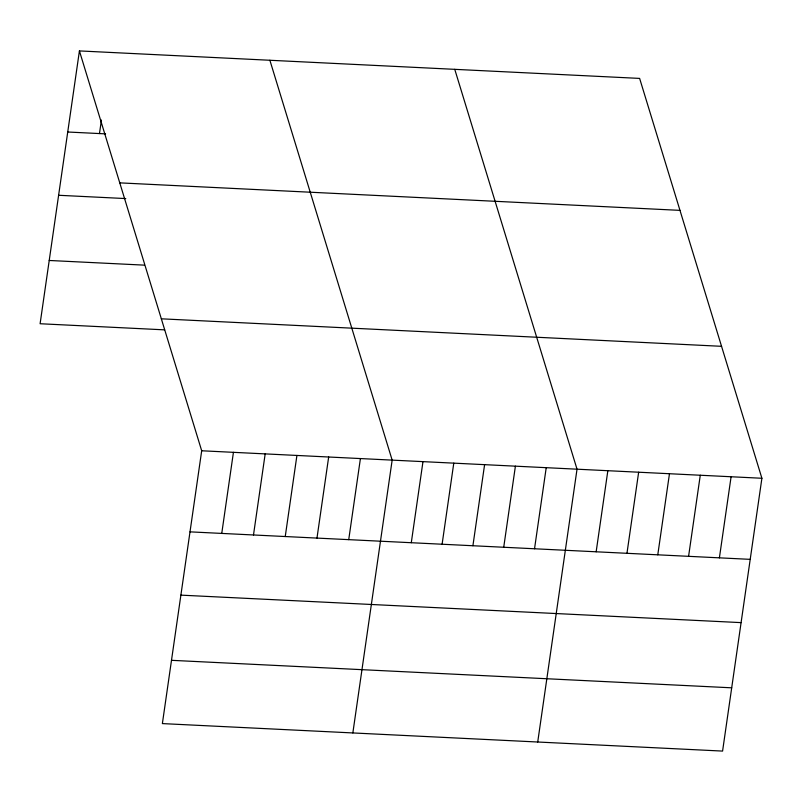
<?xml version="1.0" encoding="UTF-8"?>
<svg xmlns="http://www.w3.org/2000/svg" width="802" height="802" viewBox="0 0 802 802"><rect width="100%" height="100%" fill="white"/><g stroke="black" fill="none" stroke-linecap="round" stroke-linejoin="round"><path stroke-width="1.2" d="M79.418 50.917L201.693 450.774L162.375 723.594L722.582 751.083L761.9 478.263L639.625 78.406L79.418 50.917L40.1 323.737L164.641 329.853M99.478 133.563L101.423 120.049M221.753 533.42L233.432 452.328M253.492 534.974L265.181 453.882M285.241 536.538L296.92 455.446M316.98 538.092L328.67 457M348.73 539.646L360.419 458.564M352.85 732.938L392.158 460.117L269.883 60.26M411.286 542.723L422.975 461.631M442.102 544.237L453.782 463.145M472.909 545.741L484.598 464.659M503.726 547.255L515.405 466.162M534.533 548.768L546.222 467.676M537.721 742.01L577.029 469.19L454.754 69.333M596.157 551.796L607.846 470.704M626.963 553.31L638.653 472.218M657.78 554.814L669.469 473.731M688.587 556.327L700.276 475.235M719.404 557.841L731.093 476.749M67.729 132.009L105.583 133.864M119.769 182.866L679.976 210.365M58.616 195.277L125.764 198.575M49.213 260.47L144.45 265.141M161.342 318.815L721.549 346.314M201.693 450.774L761.9 478.263M190.004 531.856L750.211 559.355M180.881 595.134L741.098 622.623M171.488 660.317L731.705 687.815"/></g></svg>
